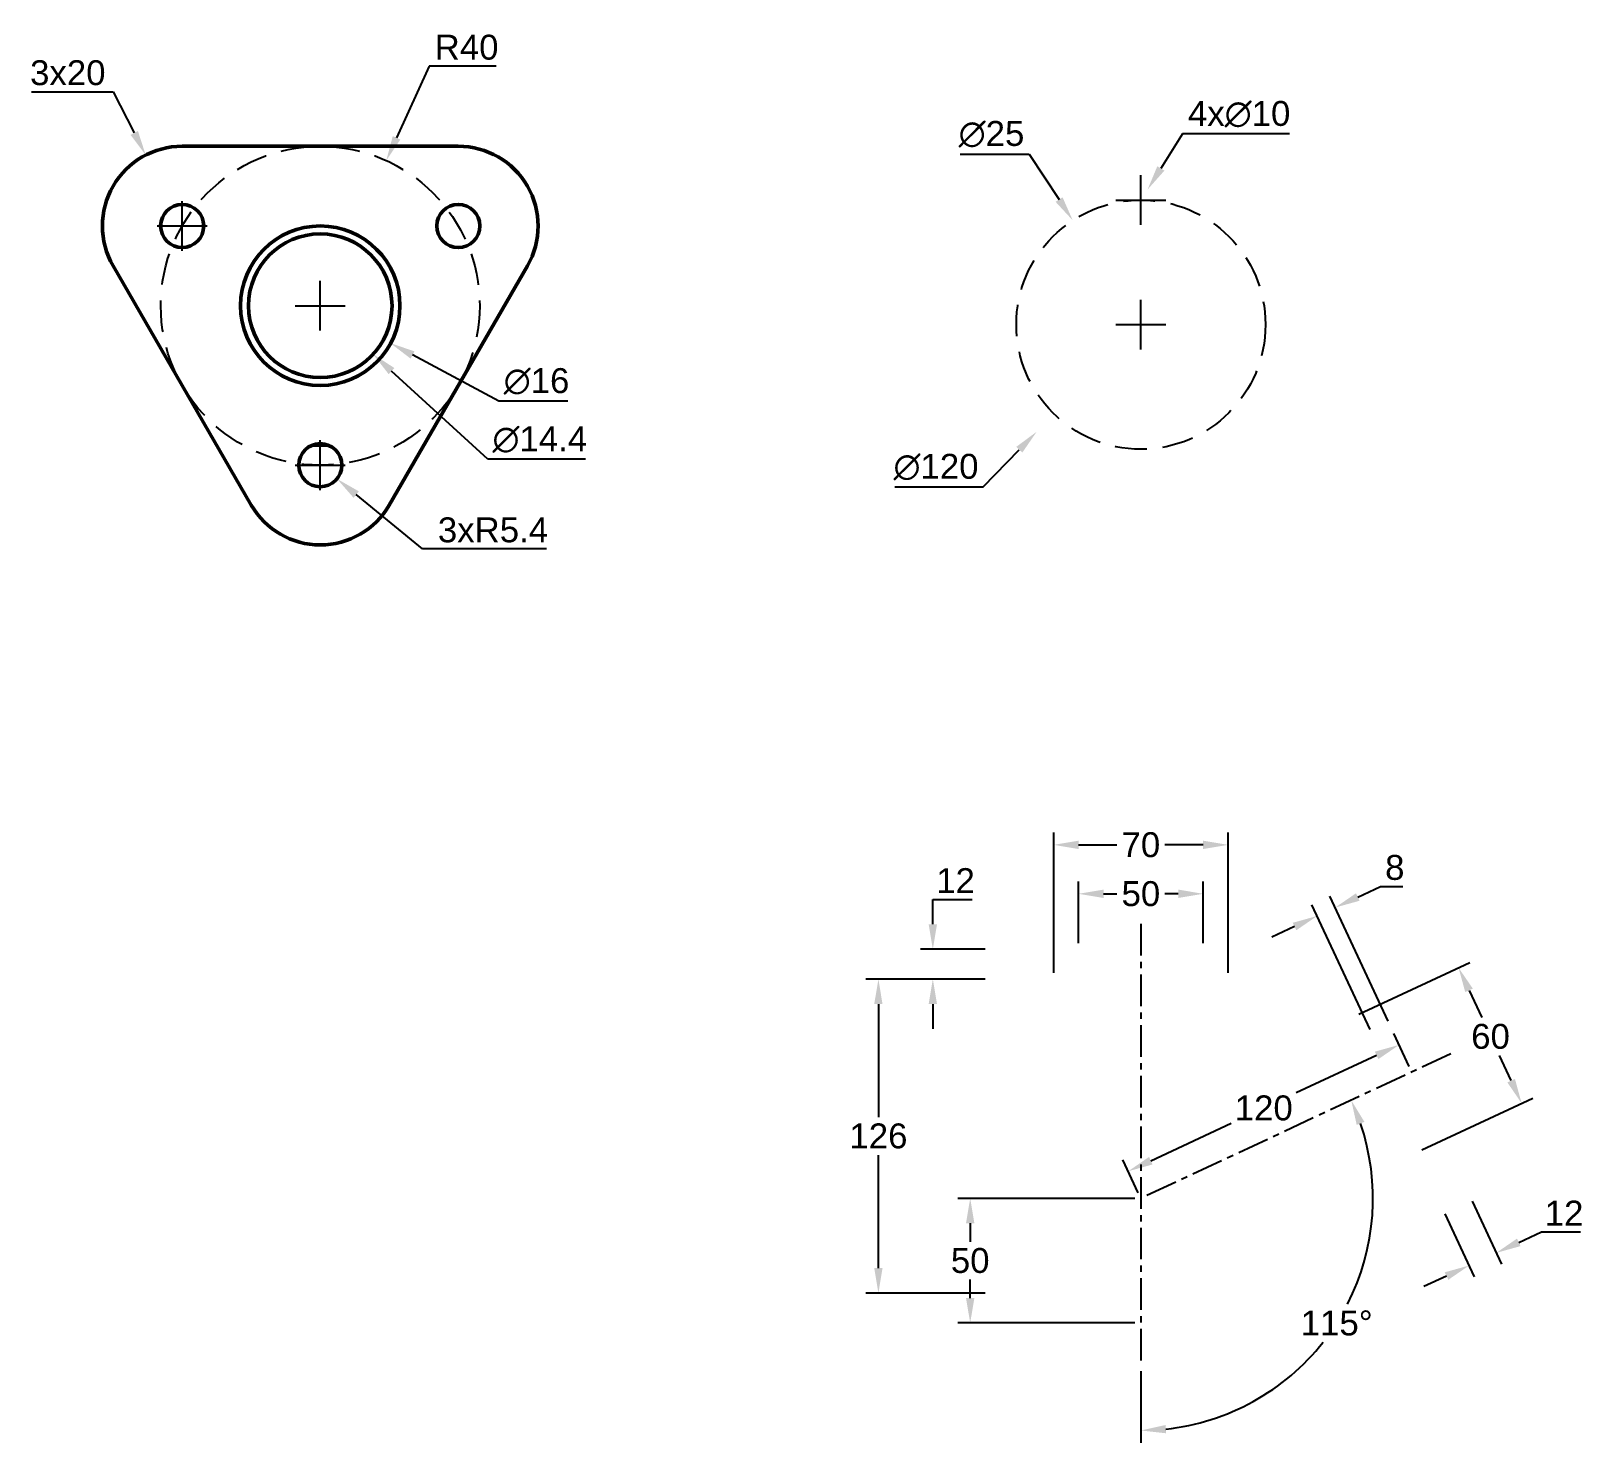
# Paper-space layout 'Layout1' of a CAD drawing. Header units: millimetres. Extents: x 56 to 212, y 27 to 169.
import ezdxf

# ---------------------------------------------------------------- set-up
doc = ezdxf.new("R2010")
doc.units = ezdxf.units.MM
doc.linetypes.add('CENTER', pattern=[50.8, 31.75, -6.35, 6.35, -6.35])
doc.linetypes.add('HIDDEN2', pattern=[4.7625, 3.175, -1.5875])
doc.styles.get("Standard").update_dxf_attribs({"font": 'arial.ttf'})
doc.dimstyles.new('ISO-25', dxfattribs={"dimtxt": 2.5, "dimasz": 2.5, "dimexe": 1.25, "dimexo": 0.625, "dimtad": 1, "dimtih": 1, "dimtoh": 1, "dimdsep": 46, "dimtxsty": 'Standard', "dimcen": 2.5, "dimadec": 0, "dimazin": 0, "dimtfac": 1, "dimtofl": 0, "dimtmove": 0, "dimatfit": 3, "dimfxl": 1, "dimarcsym": 0})

# ---------------------------------------------------------------- blocks, each defined once
blk = doc.blocks.new('*D8')
at = {"color": 0, "lineweight": -2, "transparency": 16777216}
for p, q in [((189.14, 70.05), (200.28, 75.25)), ((200.2, 72.45), (201.48, 69.72)), ((204.43, 63.39), (203.25, 65.91)), ((195.48, 56.46), (206.62, 61.65))]:
    blk.add_line(p, q, dxfattribs=at)
at = {"color": 0, "transparency": 16777216}
for points in [[(200.58, 72.63), (199.82, 72.28), (199.15, 74.72)], [(204.81, 63.56), (204.05, 63.21), (205.48, 61.12)]]:
    blk.add_solid(points, dxfattribs=at)
at = {"layer": 'Defpoints', "color": 0, "transparency": 16777216}
for p in [(188.57, 69.79), (205.48, 61.12), (194.91, 56.19)]:
    blk.add_point(p, dxfattribs=at)
at = {"color": 0, "transparency": 16777216, "insert": (202.36, 67.82), "char_height": 2.5, "attachment_point": 5}
blk.add_mtext('60', dxfattribs=at)
blk = doc.blocks.new('*D9')
at = {"color": 0, "lineweight": -2, "transparency": 16777216}
for p, q in [((146.39, 79.08), (146.39, 81.58)), ((146.39, 81.58), (150.33, 81.58)), ((151.65, 76.58), (145.14, 76.58)), ((151.65, 73.58), (145.14, 73.58)), ((146.39, 71.08), (146.39, 68.58))]:
    blk.add_line(p, q, dxfattribs=at)
at = {"color": 0, "transparency": 16777216}
for points in [[(145.97, 79.08), (146.81, 79.08), (146.39, 76.58)], [(145.97, 71.08), (146.81, 71.08), (146.39, 73.58)]]:
    blk.add_solid(points, dxfattribs=at)
at = {"layer": 'Defpoints', "color": 0, "transparency": 16777216}
for p in [(146.39, 76.58), (152.27, 76.58), (152.27, 73.58)]:
    blk.add_point(p, dxfattribs=at)
at = {"color": 0, "transparency": 16777216, "insert": (148.67, 83.46), "char_height": 2.5, "attachment_point": 5}
blk.add_mtext('12', dxfattribs=at)
blk = doc.blocks.new('*D16')
at = {"color": 0, "lineweight": -2, "transparency": 16777216}
for p, q in [((197.78, 50.04), (200.73, 43.71)), ((200.5, 51.31), (203.45, 44.97)), ((205.19, 47.16), (207.46, 48.22)), ((207.46, 48.22), (211.4, 48.22)), ((197.94, 43.78), (195.67, 42.73))]:
    blk.add_line(p, q, dxfattribs=at)
at = {"color": 0, "transparency": 16777216}
for points in [[(205.01, 47.54), (205.37, 46.79), (202.93, 46.11)], [(197.76, 44.16), (198.12, 43.41), (200.21, 44.84)]]:
    blk.add_solid(points, dxfattribs=at)
at = {"layer": 'Defpoints', "color": 0, "transparency": 16777216}
for p in [(200.23, 51.88), (197.52, 50.61), (202.93, 46.11)]:
    blk.add_point(p, dxfattribs=at)
at = {"color": 0, "transparency": 16777216, "insert": (209.74, 50.1), "char_height": 2.5, "attachment_point": 5}
blk.add_mtext('12', dxfattribs=at)
blk = doc.blocks.new('*D17')
at = {"color": 0, "lineweight": -2, "transparency": 16777216}
blk.add_line((167.27, 34.24), (167.27, 27.04), dxfattribs=at)
for start, end in [(332.8924, 18.8472), (276.1528, 321.7615)]:
    blk.add_arc((167.27, 51.58), 23.29, start, end, dxfattribs=at)
at = {"color": 0, "transparency": 16777216}
for points in [[(188.93, 58.95), (189.7, 59.26), (188.38, 61.42)], [(169.79, 28.01), (169.75, 28.84), (167.27, 28.29)]]:
    blk.add_solid(points, dxfattribs=at)
at = {"layer": 'Defpoints', "color": 0, "transparency": 16777216}
for p in [(167.27, 79.12), (198.39, 66.09), (167.27, 51.58), (167.27, 34.87), (181.72, 33.31)]:
    blk.add_point(p, dxfattribs=at)
at = {"color": 0, "transparency": 16777216, "insert": (186.92, 39.06), "char_height": 2.5, "attachment_point": 5}
blk.add_mtext('115°', dxfattribs=at)
blk = doc.blocks.new('*D19')
at = {"color": 0, "lineweight": -2, "transparency": 16777216}
for p, q in [((151.65, 73.58), (139.68, 73.58)), ((140.93, 71.08), (140.93, 59.73)), ((140.93, 44.58), (140.93, 55.93)), ((151.65, 42.08), (139.68, 42.08))]:
    blk.add_line(p, q, dxfattribs=at)
at = {"color": 0, "transparency": 16777216}
for points in [[(140.51, 71.08), (141.34, 71.08), (140.93, 73.58)], [(140.51, 44.58), (141.34, 44.58), (140.93, 42.08)]]:
    blk.add_solid(points, dxfattribs=at)
at = {"layer": 'Defpoints', "color": 0, "transparency": 16777216}
for p in [(152.27, 73.58), (140.93, 42.08), (152.27, 42.08)]:
    blk.add_point(p, dxfattribs=at)
at = {"color": 0, "transparency": 16777216, "insert": (140.93, 57.83), "char_height": 2.5, "attachment_point": 5}
blk.add_mtext('126', dxfattribs=at)
blk = doc.blocks.new('*D22')
at = {"color": 0, "lineweight": -2, "transparency": 16777216}
for p, q in [((194.2, 64.82), (192.66, 68.11)), ((190.93, 65.93), (182.86, 62.16)), ((168.27, 55.36), (176.33, 59.12)), ((167.01, 52.15), (165.47, 55.44))]:
    blk.add_line(p, q, dxfattribs=at)
at = {"color": 0, "transparency": 16777216}
for points in [[(190.75, 66.3), (191.1, 65.55), (193.19, 66.98)], [(168.09, 55.74), (168.44, 54.98), (166, 54.3)]]:
    blk.add_solid(points, dxfattribs=at)
at = {"layer": 'Defpoints', "color": 0, "transparency": 16777216}
for p in [(193.19, 66.98), (194.46, 64.26), (167.27, 51.58)]:
    blk.add_point(p, dxfattribs=at)
at = {"color": 0, "transparency": 16777216, "insert": (179.6, 60.64), "char_height": 2.5, "attachment_point": 5}
blk.add_mtext('120', dxfattribs=at)
blk = doc.blocks.new('*D24')
at = {"color": 0, "lineweight": -2, "transparency": 16777216}
for p, q in [((55.95, 162.61), (64.13, 162.61)), ((64.13, 162.61), (66.25, 158.48)), ((71.06, 146.65), (71.06, 151.65)), ((68.56, 149.15), (73.56, 149.15))]:
    blk.add_line(p, q, dxfattribs=at)
at = {"color": 0, "transparency": 16777216}
blk.add_solid([(66.62, 158.67), (65.88, 158.29), (67.4, 156.26)], dxfattribs=at)
at = {"layer": 'Defpoints', "color": 0, "transparency": 16777216}
for p in [(67.4, 156.26, 530.71), (71.06, 149.15, 530.71)]:
    blk.add_point(p, dxfattribs=at)
at = {"color": 0, "transparency": 16777216, "insert": (59.58, 164.51), "char_height": 2.5, "attachment_point": 5}
blk.add_mtext('3x20', dxfattribs=at)
blk = doc.blocks.new('*D25')
at = {"color": 0, "lineweight": -2, "transparency": 16777216}
for p, q in [((84.91, 122.65), (84.91, 127.65)), ((82.41, 125.15), (87.41, 125.15)), ((95.19, 116.74), (88.52, 122.2)), ((107.63, 116.74), (95.19, 116.74))]:
    blk.add_line(p, q, dxfattribs=at)
at = {"color": 0, "transparency": 16777216}
blk.add_solid([(88.79, 122.52), (88.26, 121.87), (86.59, 123.78)], dxfattribs=at)
at = {"layer": 'Defpoints', "color": 0, "transparency": 16777216}
for p in [(83.24, 126.51, 530.71), (86.59, 123.78, 530.71)]:
    blk.add_point(p, dxfattribs=at)
at = {"color": 0, "transparency": 16777216, "insert": (102.25, 118.64), "char_height": 2.5, "attachment_point": 5}
blk.add_mtext('3xR5.4', dxfattribs=at)
blk = doc.blocks.new('*D26')
at = {"color": 0, "lineweight": -2, "transparency": 16777216}
for p, q in [((84.91, 138.65), (84.91, 143.65)), ((82.41, 141.15), (87.41, 141.15)), ((101.72, 125.74), (92.06, 134.59)), ((111.55, 125.74), (101.72, 125.74))]:
    blk.add_line(p, q, dxfattribs=at)
at = {"color": 0, "transparency": 16777216}
blk.add_solid([(92.35, 134.9), (91.78, 134.28), (90.22, 136.28)], dxfattribs=at)
at = {"layer": 'Defpoints', "color": 0, "transparency": 16777216}
for p in [(79.61, 146.01, 530.71), (90.22, 136.28, 530.71)]:
    blk.add_point(p, dxfattribs=at)
at = {"color": 0, "transparency": 16777216, "insert": (106.95, 127.71), "char_height": 2.5, "attachment_point": 5}
blk.add_mtext('∅14.4', dxfattribs=at)
blk = doc.blocks.new('*D27')
at = {"color": 0, "lineweight": -2, "transparency": 16777216}
for p, q in [((84.91, 138.65), (84.91, 143.65)), ((82.41, 141.15), (87.41, 141.15)), ((102.85, 131.58), (94.18, 136.21)), ((109.77, 131.58), (102.85, 131.58))]:
    blk.add_line(p, q, dxfattribs=at)
at = {"color": 0, "transparency": 16777216}
blk.add_solid([(94.38, 136.57), (93.98, 135.84), (91.97, 137.38)], dxfattribs=at)
at = {"layer": 'Defpoints', "color": 0, "transparency": 16777216}
for p in [(77.86, 144.91, 530.71), (91.97, 137.38, 530.71)]:
    blk.add_point(p, dxfattribs=at)
at = {"color": 0, "transparency": 16777216, "insert": (106.62, 133.55), "char_height": 2.5, "attachment_point": 5}
blk.add_mtext('∅16', dxfattribs=at)
blk = doc.blocks.new('*D33')
at = {"color": 0, "lineweight": -2, "transparency": 16777216}
for p, q in [((171.46, 158.39), (169.27, 154.92)), ((182.17, 158.39), (171.46, 158.39)), ((167.27, 149.25), (167.27, 154.25)), ((164.77, 151.75), (169.77, 151.75))]:
    blk.add_line(p, q, dxfattribs=at)
at = {"color": 0, "transparency": 16777216}
blk.add_solid([(168.92, 155.14), (169.63, 154.7), (167.94, 152.8)], dxfattribs=at)
at = {"layer": 'Defpoints', "color": 0, "transparency": 16777216}
for p in [(167.94, 152.8), (166.6, 150.69)]:
    blk.add_point(p, dxfattribs=at)
at = {"color": 0, "transparency": 16777216, "insert": (177.13, 160.36), "char_height": 2.5, "attachment_point": 5}
blk.add_mtext('4x∅10', dxfattribs=at)
blk = doc.blocks.new('*D34')
at = {"color": 0, "lineweight": -2, "transparency": 16777216}
for p, q in [((149.12, 156.37), (156.07, 156.37)), ((156.07, 156.37), (159.06, 151.8)), ((167.27, 136.75), (167.27, 141.75)), ((164.77, 139.25), (169.77, 139.25))]:
    blk.add_line(p, q, dxfattribs=at)
at = {"color": 0, "transparency": 16777216}
blk.add_solid([(159.41, 152.03), (158.71, 151.57), (160.43, 149.71)], dxfattribs=at)
at = {"layer": 'Defpoints', "color": 0, "transparency": 16777216}
for p in [(160.43, 149.71), (174.11, 128.79)]:
    blk.add_point(p, dxfattribs=at)
at = {"color": 0, "transparency": 16777216, "insert": (152.28, 158.35), "char_height": 2.5, "attachment_point": 5}
blk.add_mtext('∅25', dxfattribs=at)
blk = doc.blocks.new('*D36')
at = {"color": 0, "lineweight": -2, "transparency": 16777216}
for p, q in [((167.27, 136.75), (167.27, 141.75)), ((164.77, 139.25), (169.77, 139.25)), ((151.45, 122.98), (155.07, 126.7)), ((142.59, 122.98), (151.45, 122.98))]:
    blk.add_line(p, q, dxfattribs=at)
at = {"color": 0, "transparency": 16777216}
blk.add_solid([(154.77, 126.99), (155.37, 126.41), (156.81, 128.5)], dxfattribs=at)
at = {"layer": 'Defpoints', "color": 0, "transparency": 16777216}
for p in [(177.73, 150), (156.81, 128.5)]:
    blk.add_point(p, dxfattribs=at)
at = {"color": 0, "transparency": 16777216, "insert": (146.71, 124.95), "char_height": 2.5, "attachment_point": 5}
blk.add_mtext('∅120', dxfattribs=at)
blk = doc.blocks.new('*D38')
at = {"color": 0, "lineweight": -2, "transparency": 16777216}
for p, q in [((158.52, 74.2), (158.52, 88.3)), ((176.02, 74.2), (176.02, 88.3)), ((161.02, 87.05), (164.87, 87.05)), ((173.52, 87.05), (169.67, 87.05))]:
    blk.add_line(p, q, dxfattribs=at)
at = {"color": 0, "transparency": 16777216}
for points in [[(161.02, 87.47), (161.02, 86.63), (158.52, 87.05)], [(173.52, 87.47), (173.52, 86.63), (176.02, 87.05)]]:
    blk.add_solid(points, dxfattribs=at)
at = {"layer": 'Defpoints', "color": 0, "transparency": 16777216}
for p in [(176.02, 87.05), (158.52, 73.58), (176.02, 73.58)]:
    blk.add_point(p, dxfattribs=at)
at = {"color": 0, "transparency": 16777216, "insert": (167.27, 87.05), "char_height": 2.5, "attachment_point": 5}
blk.add_mtext('70', dxfattribs=at)
blk = doc.blocks.new('*D39')
at = {"color": 0, "lineweight": -2, "transparency": 16777216}
for p, q in [((161.02, 77.2), (161.02, 83.39)), ((173.52, 77.2), (173.52, 83.39)), ((163.52, 82.14), (164.86, 82.14)), ((171.02, 82.14), (169.68, 82.14))]:
    blk.add_line(p, q, dxfattribs=at)
at = {"color": 0, "transparency": 16777216}
for points in [[(163.52, 82.56), (163.52, 81.72), (161.02, 82.14)], [(171.02, 82.56), (171.02, 81.72), (173.52, 82.14)]]:
    blk.add_solid(points, dxfattribs=at)
at = {"layer": 'Defpoints', "color": 0, "transparency": 16777216}
for p in [(173.52, 82.14), (161.02, 76.58), (173.52, 76.58)]:
    blk.add_point(p, dxfattribs=at)
at = {"color": 0, "transparency": 16777216, "insert": (167.27, 82.14), "char_height": 2.5, "attachment_point": 5}
blk.add_mtext('50', dxfattribs=at)
blk = doc.blocks.new('*D42')
at = {"color": 0, "lineweight": -2, "transparency": 16777216}
for p, q in [((189.03, 81.81), (191.3, 82.87)), ((191.3, 82.87), (193.57, 82.87)), ((190.27, 68.51), (184.43, 81.04)), ((192.08, 69.36), (186.24, 81.89)), ((182.69, 78.86), (180.42, 77.8))]:
    blk.add_line(p, q, dxfattribs=at)
at = {"color": 0, "transparency": 16777216}
for points in [[(188.86, 82.19), (189.21, 81.44), (186.77, 80.76)], [(182.51, 79.23), (182.87, 78.48), (184.95, 79.91)]]:
    blk.add_solid(points, dxfattribs=at)
at = {"layer": 'Defpoints', "color": 0, "transparency": 16777216}
for p in [(186.77, 80.76), (192.35, 68.79), (190.54, 67.94)]:
    blk.add_point(p, dxfattribs=at)
at = {"color": 0, "transparency": 16777216, "insert": (192.75, 84.77), "char_height": 2.5, "attachment_point": 5}
blk.add_mtext('8', dxfattribs=at)
blk = doc.blocks.new('*D44')
at = {"color": 0, "lineweight": -2, "transparency": 16777216}
for p, q in [((166.65, 51.58), (148.89, 51.58)), ((150.14, 49.08), (150.14, 47.23)), ((150.14, 41.58), (150.14, 43.43)), ((166.65, 39.08), (148.89, 39.08))]:
    blk.add_line(p, q, dxfattribs=at)
at = {"color": 0, "transparency": 16777216}
for points in [[(149.72, 49.08), (150.56, 49.08), (150.14, 51.58)], [(149.72, 41.58), (150.56, 41.58), (150.14, 39.08)]]:
    blk.add_solid(points, dxfattribs=at)
at = {"layer": 'Defpoints', "color": 0, "transparency": 16777216}
for p in [(167.27, 51.58), (150.14, 39.08), (167.27, 39.08)]:
    blk.add_point(p, dxfattribs=at)
at = {"color": 0, "transparency": 16777216, "insert": (150.14, 45.33), "char_height": 2.5, "attachment_point": 5}
blk.add_mtext('50', dxfattribs=at)
blk = doc.blocks.new('*D46')
at = {"color": 0, "lineweight": -2, "transparency": 16777216}
for p, q in [((95.83, 165.17), (92.57, 157.99)), ((102.58, 165.17), (95.83, 165.17)), ((84.91, 138.65), (84.91, 143.65)), ((82.41, 141.15), (87.41, 141.15))]:
    blk.add_line(p, q, dxfattribs=at)
at = {"color": 0, "transparency": 16777216}
blk.add_solid([(92.19, 158.16), (92.95, 157.82), (91.54, 155.71)], dxfattribs=at)
at = {"layer": 'Defpoints', "color": 0, "transparency": 16777216}
for p in [(91.54, 155.71), (78.29, 126.58)]:
    blk.add_point(p, dxfattribs=at)
at = {"color": 0, "transparency": 16777216, "insert": (99.6, 167.07), "char_height": 2.5, "attachment_point": 5}
blk.add_mtext('R40', dxfattribs=at)

psp = doc.layouts.get("Layout1")

# ---------------------------------------------------------------- linework, layer by layer
at = {"color": 0, "linetype": 'Continuous', "lineweight": 50, "extrusion": (6.35292e-15, 1, -1.14385e-29)}
for p, q in [((71.0583, 157.1472, 530.7107), (98.7711, 157.1472, 530.7107)), ((77.9865, 121.1472, 530.7107), (64.1301, 145.1472, 530.7107)), ((105.6993, 145.1472, 530.7107), (91.8429, 121.1472, 530.7107)), ((85.7306, 127.1472, 530.7107), (84.0989, 127.1472, 530.7107))]:
    psp.add_line(p, q, dxfattribs=at)
at = {"linetype": 'CENTER', "ltscale": 0.1}
for p, q in [((167.2718, 79.1185), (167.2718, 34.8653)), ((198.3851, 66.0879), (167.2718, 51.5795))]:
    psp.add_line(p, q, dxfattribs=at)
at = {"linetype": 'HIDDEN2'}
for centre, radius in [((84.9147, 141.1472), 16), ((167.2718, 139.2466), 12.5001)]:
    psp.add_circle(centre, radius, dxfattribs=at)
at = {"color": 0, "linetype": 'Continuous', "lineweight": 50}
for centre, radius in [((71.0583, 149.1472, 530.7107), 2.16), ((98.7711, 149.1472, 530.7107), 2.16), ((84.9147, 141.1472, 530.7107), 7.2), ((84.9147, 125.1472, 530.7107), 2.16)]:
    psp.add_circle(centre, radius, dxfattribs=at)
at = {"color": 0, "linetype": 'Continuous', "lineweight": 50, "extrusion": (-5.55112e-17, -1.10441e-29, -1)}
psp.add_circle((-84.9147, 141.1472, -530.7107), 8, dxfattribs=at)
psp.add_arc((-71.0583, 149.1472, -530.7107), 8, 330, 90, dxfattribs=at)
at = {"color": 0, "linetype": 'Continuous', "lineweight": 50, "extrusion": (-5.55112e-17, -1.06078e-29, -1)}
psp.add_arc((-98.7711, 149.1472, -530.7107), 8, 90, 210, dxfattribs=at)
at = {"color": 0, "linetype": 'Continuous', "lineweight": 50, "extrusion": (-5.55112e-17, -1.06496e-29, -1)}
psp.add_arc((-84.9147, 125.1472, -530.7107), 8, 210, 330, dxfattribs=at)

# ---------------------------------------------------------------- dimensions: what is measured, and where the dimension line sits
for p1, p2, text, picture, middle in [((78.2938, 126.5813), (91.5356, 155.713), 'R40', '*D46', (99.595, 165.1654)), ((83.2427, 126.5146, 530.7107), (86.5868, 123.7797, 530.7107), '3xR5.4', '*D25', (102.2543, 116.7412))]:
    dim = psp.add_diameter_dim_2p(p1=p1, p2=p2, text=text, dimstyle='ISO-25')
    dim.commit()
    dim.dimension.update_dxf_attribs({"geometry": picture, "text_midpoint": middle, "dimtype": 163})
dim = psp.add_radius_dim(center=(71.0583, 149.1472, 530.7107), mpoint=(67.3981, 156.2607, 530.7107), text='3x20', dimstyle='ISO-25')
dim.commit()
dim.dimension.update_dxf_attribs({"geometry": '*D24', "text_midpoint": (59.5786, 162.6119), "dimtype": 164})
dim = psp.add_diameter_dim_2p(p1=(166.6047, 150.6896), p2=(167.9393, 152.8036), text='4x<>', dimstyle='ISO-25', override={"dimlfac": -4})
dim.commit()
dim.dimension.update_dxf_attribs({"geometry": '*D33', "text_midpoint": (177.1282, 158.3865), "dimtype": 163})
for p1, p2, picture, middle in [((174.1138, 128.7852), (160.4298, 149.708), '*D34', (152.2847, 156.3746)), ((77.8561, 144.9123, 530.7107), (91.9733, 137.3821, 530.7107), '*D27', (106.6222, 131.5817)), ((79.608, 146.0133, 530.7107), (90.2214, 136.2811, 530.7107), '*D26', (106.9487, 125.7354))]:
    dim = psp.add_diameter_dim_2p(p1=p1, p2=p2, dimstyle='ISO-25')
    dim.commit()
    dim.dimension.update_dxf_attribs({"geometry": picture, "text_midpoint": middle, "dimtype": 163})
dim = psp.add_diameter_dim_2p(p1=(177.7319, 149.9979), p2=(156.812, 128.4953), dimstyle='ISO-25', override={"dimlfac": -4})
dim.commit()
dim.dimension.update_dxf_attribs({"geometry": '*D36', "text_midpoint": (146.7052, 122.9816), "dimtype": 163})
for base, p1, p2, angle, picture, middle, dimtype in [((176.0218, 87.0511), (158.5219, 73.5796), (176.0219, 73.5796), 0.00021, '*D38', (167.2718, 87.0511), 161), ((205.4846, 61.1231), (188.5726, 69.7876), (194.9119, 56.193), 295, '*D8', (202.3641, 67.8151), 161), ((140.9255, 42.0795), (152.2719, 73.5795), (152.272, 42.0795), 90, '*D19', (140.9255, 57.8295), 160)]:
    dim = psp.add_linear_dim(base=base, p1=p1, p2=p2, angle=angle, dimstyle='ISO-25', override={"dimlfac": -4})
    dim.commit()
    dim.dimension.update_dxf_attribs({"geometry": picture, "text_midpoint": middle, "dimtype": dimtype})
for p1, p2, distance, picture, middle in [((190.5355, 67.9444), (192.3481, 68.7897), 13.2047, '*D42', (192.7477, 84.7717)), ((161.0218, 76.5796), (173.5218, 76.5796), 5.5595, '*D39', (167.2718, 82.1391)), ((197.5153, 50.6099), (200.2342, 51.8777), -6.3671, '*D16', (209.7418, 50.1004))]:
    dim = psp.add_aligned_dim(p1=p1, p2=p2, distance=distance, dimstyle='ISO-25', override={"dimlfac": -4})
    dim.commit()
    dim.dimension.update_dxf_attribs({"geometry": picture, "text_midpoint": middle})
dim = psp.add_linear_dim(base=(146.3893, 76.5795), p1=(152.2719, 73.5795), p2=(152.2718, 76.5795), angle=270, dimstyle='ISO-25', override={"dimlfac": -4})
dim.commit()
dim.dimension.update_dxf_attribs({"geometry": '*D9', "text_midpoint": (148.6744, 83.4596)})
dim = psp.add_angular_dim_2l(base=(181.7181, 33.3093), line1=((198.3851, 66.0879), (167.2718, 51.5795)), line2=((167.2718, 79.1185), (167.2718, 34.8653)), dimstyle='ISO-25')
dim.commit()
dim.dimension.update_dxf_attribs({"geometry": '*D17', "text_midpoint": (186.9157, 39.065)})
dim = psp.add_aligned_dim(p1=(167.2718, 51.5795), p2=(194.4612, 64.2581), distance=3.005, text='120', dimstyle='ISO-25')
dim.commit()
dim.dimension.update_dxf_attribs({"geometry": '*D22', "text_midpoint": (179.5965, 60.6423)})
dim = psp.add_linear_dim(base=(150.1393, 39.0796), p1=(167.2718, 51.5795), p2=(167.2718, 39.0796), angle=90, text='50', dimstyle='ISO-25')
dim.commit()
dim.dimension.update_dxf_attribs({"geometry": '*D44', "text_midpoint": (150.1393, 45.3296)})

doc.saveas('drawing.dxf')
